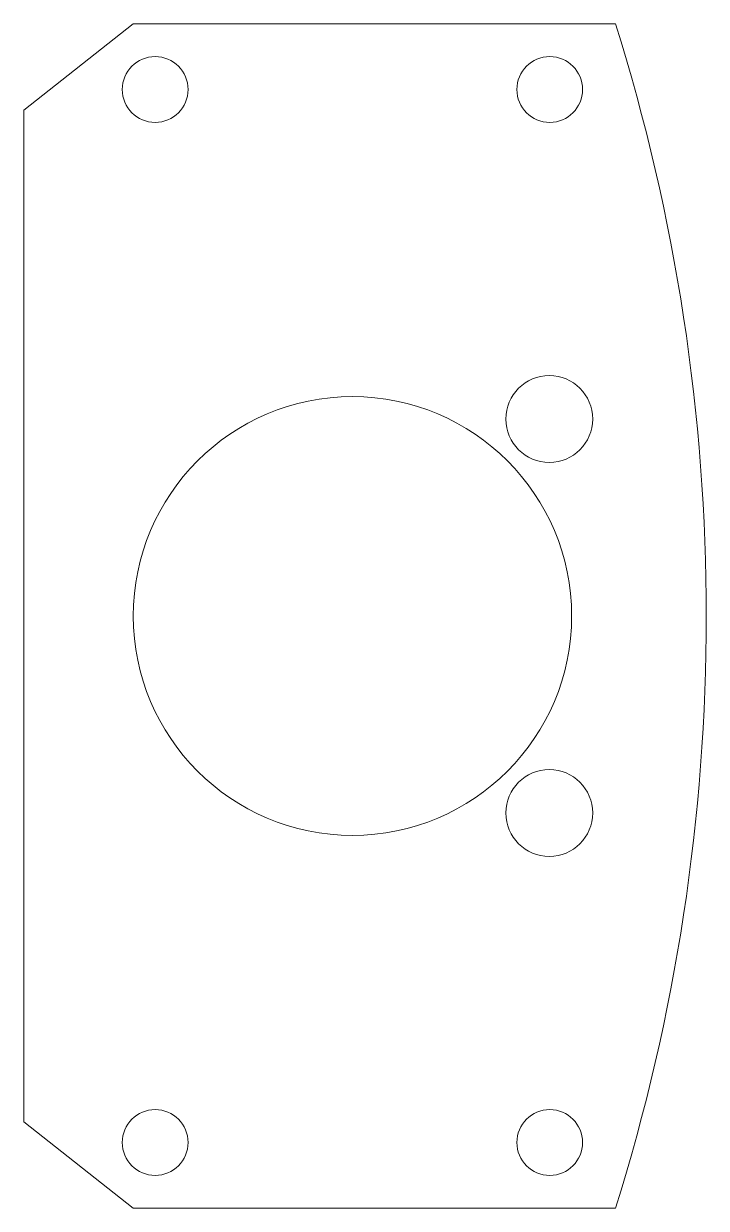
# Model space of a CAD drawing. Header units: millimetres. Extents: x -28.7 to 2.5, y -16.4 to 37.6.
import ezdxf

# ---------------------------------------------------------------- set-up
doc = ezdxf.new("R2010")
doc.units = ezdxf.units.MM

msp = doc.modelspace()

# ---------------------------------------------------------------- linework, layer by layer
at = {"color": 7, "linetype": 'Continuous', "lineweight": 15}
for p, q in [((-23.662, 37.598), (-28.662, 33.656)), ((-1.662, 37.598), (-23.662, 37.598)), ((-28.662, 33.656), (-28.662, -12.46)), ((-28.662, -12.46), (-23.662, -16.402)), ((-23.662, -16.402), (-1.662, -16.402))]:
    msp.add_line(p, q, dxfattribs=at)
for centre, radius in [((-22.662, 34.598), 1.5), ((-4.662, 34.598), 1.5), ((-4.682, 19.578), 1.98), ((-13.662, 10.598), 10), ((-4.682, 1.618), 1.98), ((-22.662, -13.402), 1.5), ((-4.662, -13.402), 1.5)]:
    msp.add_circle(centre, radius, dxfattribs=at)
msp.add_arc((-87.517, 10.598), 90, 342.5424, 17.4576, dxfattribs=at)

doc.saveas('drawing.dxf')
